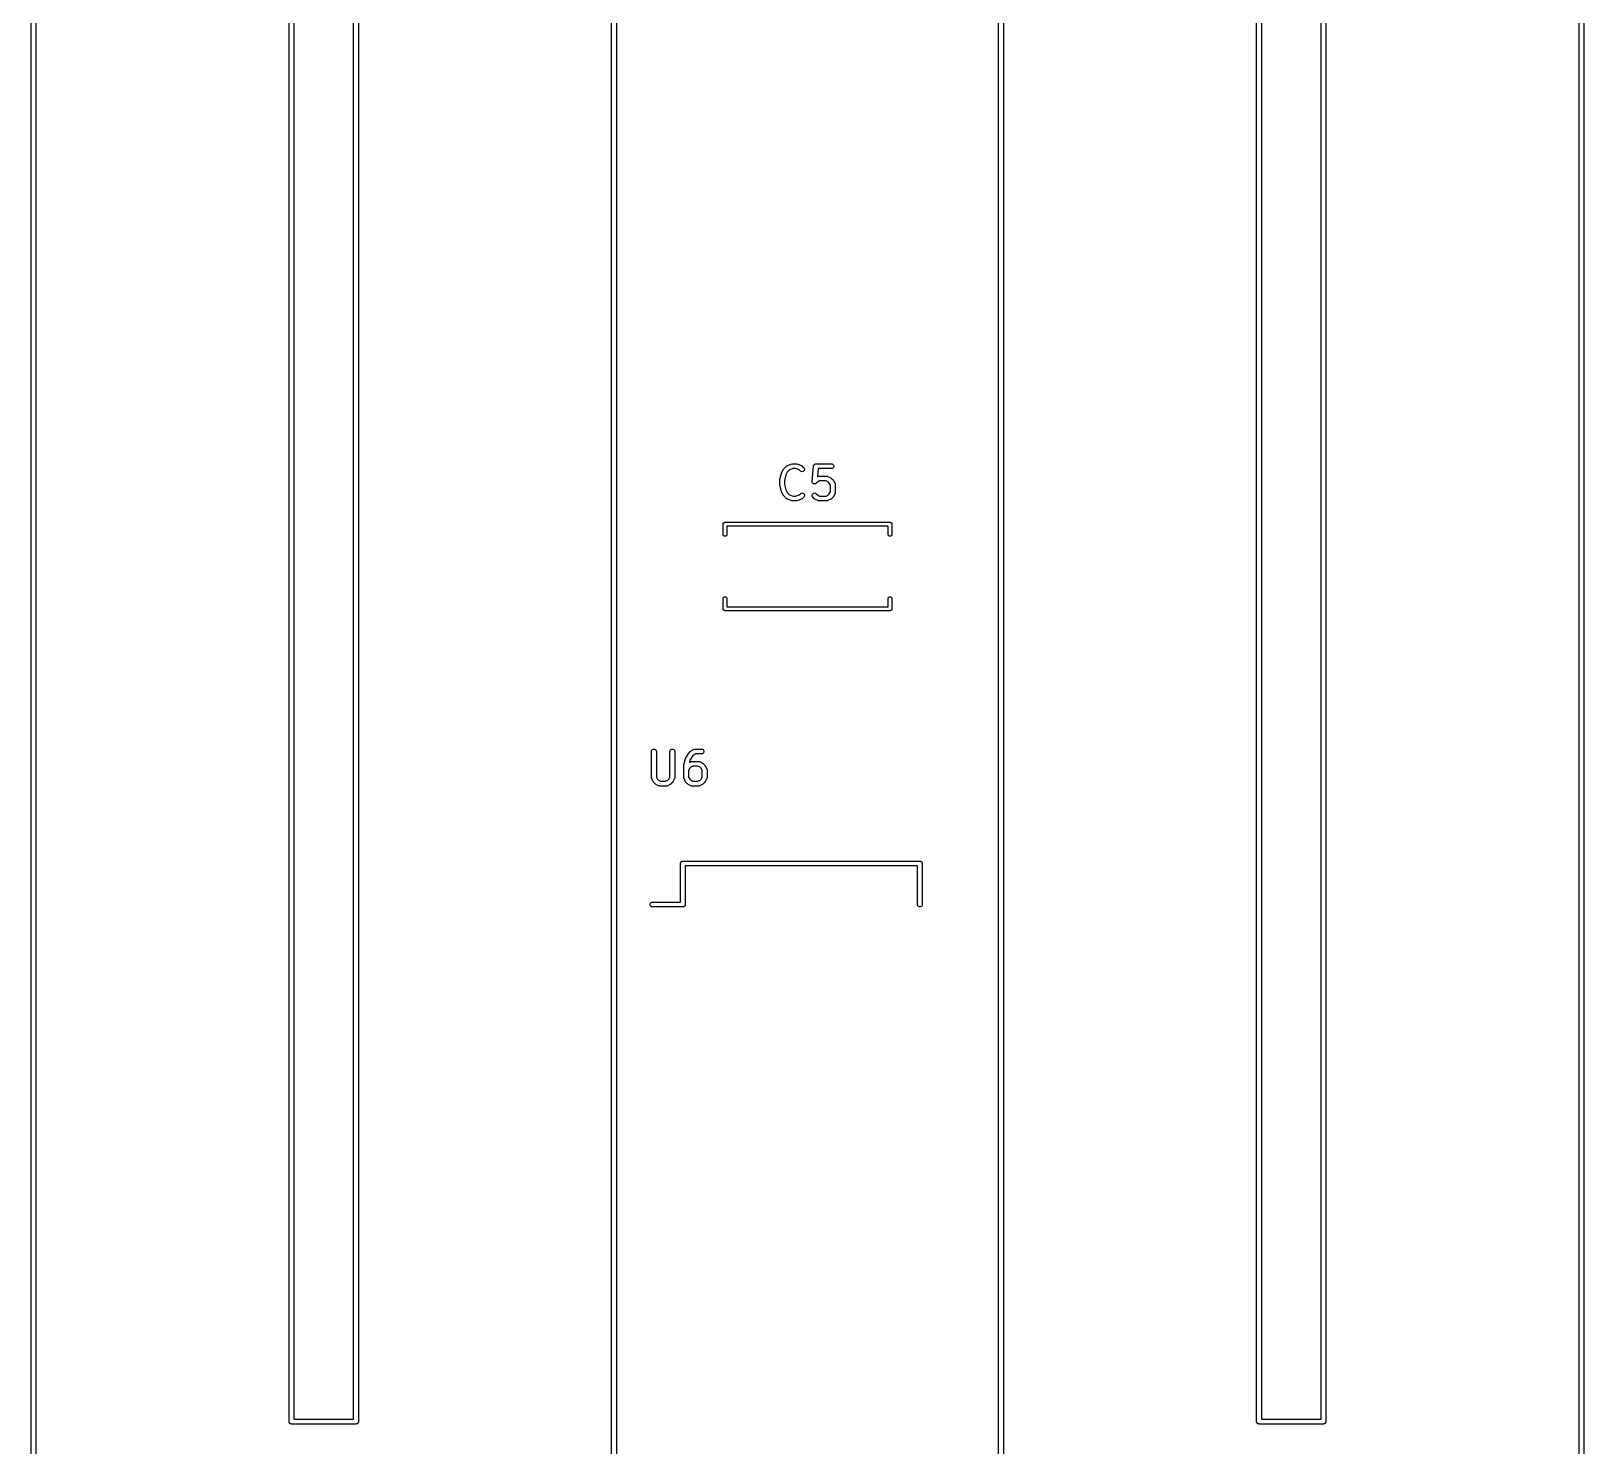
# Model space of a CAD drawing. Extents: x 86 to 333, y -237 to -29.
# Drawn here: x 275.93 to 324.07, y -213.25 to -169.41 of the extents above; entities that cross this region are included whole.
import ezdxf

# ---------------------------------------------------------------- set-up
doc = ezdxf.new("R2010")
doc.units = 0
doc.header["$MEASUREMENT"] = 0
doc.layers.add('BLACK', color=7, linetype='CONTINUOUS')

msp = doc.modelspace()

# ---------------------------------------------------------------- linework, layer by layer
at = {"layer": 'Black'}
for p, q in [((305.925, -229), (305.925, -82.5)), ((306.075, -82.575), (306.075, -228.925)), ((283.925, -212.5), (283.925, -102.5)), ((286.075, -102.5), (286.075, -212.5)), ((313.925, -212.5), (313.925, -102.5)), ((316.075, -102.5), (316.075, -212.5)), ((284.075, -102.575), (284.075, -212.425)), ((285.925, -212.425), (285.925, -102.575)), ((314.075, -102.575), (314.075, -212.425)), ((315.925, -212.425), (315.925, -102.575)), ((275.925, -229), (275.925, -130.394)), ((276.075, -130.394), (276.075, -228.925)), ((293.925, -228.925), (293.925, -156.5)), ((294.075, -156.5), (294.075, -229)), ((323.925, -228.925), (323.925, -156.5)), ((324.075, -156.5), (324.075, -229)), ((299.256, -182.982), (299.352, -182.887)), ((299.352, -182.887), (299.355, -182.884)), ((299.355, -182.884), (299.358, -182.881)), ((299.358, -182.881), (299.366, -182.877)), ((299.366, -182.877), (299.373, -182.872)), ((299.373, -182.872), (299.377, -182.871)), ((299.377, -182.871), (299.381, -182.869)), ((299.381, -182.869), (299.524, -182.821)), ((299.56, -182.967), (299.445, -183.006)), ((299.524, -182.821), (299.536, -182.819)), ((299.536, -182.819), (299.548, -182.817)), ((299.548, -182.817), (299.643, -182.817)), ((299.631, -182.967), (299.56, -182.967)), ((299.745, -183.006), (299.631, -182.967)), ((299.643, -182.817), (299.655, -182.819)), ((299.655, -182.819), (299.667, -182.821)), ((299.667, -182.821), (299.809, -182.869)), ((299.809, -182.869), (299.813, -182.871)), ((299.813, -182.871), (299.817, -182.872)), ((299.817, -182.872), (299.825, -182.877)), ((299.825, -182.877), (299.832, -182.881)), ((299.832, -182.881), (299.835, -182.884)), ((299.835, -182.884), (299.839, -182.887)), ((299.839, -182.887), (299.886, -182.935)), ((299.886, -182.935), (299.901, -182.956)), ((299.901, -182.956), (299.908, -182.981)), ((300.14, -183.361), (300.187, -182.885)), ((300.187, -182.885), (300.188, -182.882)), ((300.188, -182.879), (300.192, -182.87)), ((300.188, -182.882), (300.188, -182.879)), ((300.192, -182.87), (300.194, -182.86)), ((300.194, -182.86), (300.196, -182.858)), ((300.196, -182.858), (300.197, -182.855)), ((300.197, -182.855), (300.204, -182.847)), ((300.204, -182.847), (300.21, -182.839)), ((300.21, -182.839), (300.212, -182.837)), ((300.212, -182.837), (300.214, -182.835)), ((300.214, -182.835), (300.223, -182.83)), ((300.223, -182.83), (300.231, -182.824)), ((300.231, -182.824), (300.234, -182.823)), ((300.234, -182.823), (300.236, -182.822)), ((300.236, -182.822), (300.246, -182.82)), ((300.246, -182.82), (300.256, -182.818)), ((300.256, -182.818), (300.259, -182.818)), ((300.259, -182.818), (300.262, -182.817)), ((300.262, -182.817), (300.738, -182.817)), ((300.33, -182.967), (300.305, -183.216)), ((300.738, -182.967), (300.33, -182.967)), ((300.738, -182.817), (300.764, -182.822)), ((300.764, -182.963), (300.738, -182.967)), ((300.764, -182.822), (300.786, -182.835)), ((300.786, -182.95), (300.764, -182.963)), ((300.786, -182.835), (300.803, -182.855)), ((300.803, -182.93), (300.786, -182.95)), ((300.803, -182.855), (300.812, -182.879)), ((300.812, -182.905), (300.803, -182.93)), ((300.812, -182.879), (300.812, -182.905)), ((299.139, -183.321), (299.141, -183.312)), ((299.139, -183.464), (299.139, -183.321)), ((299.141, -183.312), (299.142, -183.303)), ((299.142, -183.303), (299.189, -183.112)), ((299.189, -183.112), (299.192, -183.105)), ((299.192, -183.105), (299.195, -183.097)), ((299.195, -183.097), (299.242, -183.002)), ((299.242, -183.002), (299.25, -182.992)), ((299.25, -182.992), (299.256, -182.982)), ((299.333, -183.157), (299.289, -183.33)), ((299.289, -183.33), (299.289, -183.455)), ((299.371, -183.08), (299.333, -183.157)), ((299.445, -183.006), (299.371, -183.08)), ((299.78, -183.041), (299.745, -183.006)), ((299.802, -183.056), (299.78, -183.041)), ((299.827, -183.062), (299.802, -183.056)), ((299.853, -183.06), (299.827, -183.062)), ((299.876, -183.049), (299.853, -183.06)), ((299.895, -183.031), (299.876, -183.049)), ((299.906, -183.007), (299.895, -183.031)), ((299.908, -182.981), (299.906, -183.007)), ((300.14, -183.362), (300.14, -183.361)), ((300.141, -183.375), (300.14, -183.362)), ((300.14, -183.362), (300.14, -183.362)), ((300.142, -183.387), (300.141, -183.375)), ((300.142, -183.388), (300.142, -183.387)), ((300.147, -183.399), (300.142, -183.388)), ((300.142, -183.388), (300.142, -183.388)), ((300.152, -183.411), (300.147, -183.399)), ((300.153, -183.411), (300.152, -183.411)), ((300.153, -183.412), (300.153, -183.411)), ((300.162, -183.42), (300.153, -183.412)), ((300.171, -183.429), (300.162, -183.42)), ((300.171, -183.43), (300.171, -183.429)), ((300.183, -183.435), (300.171, -183.43)), ((300.171, -183.43), (300.171, -183.43)), ((300.194, -183.441), (300.183, -183.435)), ((300.195, -183.441), (300.194, -183.441)), ((300.194, -183.441), (300.194, -183.441)), ((300.207, -183.442), (300.195, -183.441)), ((300.22, -183.443), (300.207, -183.442)), ((300.221, -183.443), (300.22, -183.443)), ((300.22, -183.443), (300.22, -183.443)), ((300.233, -183.44), (300.221, -183.443)), ((300.245, -183.437), (300.233, -183.44)), ((300.246, -183.437), (300.245, -183.437)), ((300.256, -183.429), (300.246, -183.437)), ((300.246, -183.437), (300.246, -183.437)), ((300.267, -183.422), (300.256, -183.429)), ((300.306, -183.383), (300.267, -183.422)), ((300.267, -183.422), (300.267, -183.422)), ((300.267, -183.422), (300.267, -183.422)), ((300.305, -183.216), (300.324, -183.206)), ((300.375, -183.348), (300.306, -183.383)), ((300.324, -183.206), (300.328, -183.205)), ((300.328, -183.205), (300.331, -183.203)), ((300.331, -183.203), (300.34, -183.201)), ((300.34, -183.201), (300.349, -183.199)), ((300.349, -183.199), (300.353, -183.199)), ((300.353, -183.199), (300.357, -183.198)), ((300.357, -183.198), (300.595, -183.198)), ((300.578, -183.348), (300.375, -183.348)), ((300.646, -183.383), (300.578, -183.348)), ((300.595, -183.198), (300.599, -183.199)), ((300.599, -183.199), (300.604, -183.199)), ((300.604, -183.199), (300.612, -183.201)), ((300.612, -183.201), (300.621, -183.203)), ((300.621, -183.203), (300.625, -183.205)), ((300.625, -183.205), (300.629, -183.206)), ((300.629, -183.206), (300.724, -183.254)), ((300.676, -183.413), (300.646, -183.383)), ((300.711, -183.482), (300.676, -183.413)), ((300.724, -183.254), (300.734, -183.261)), ((300.734, -183.261), (300.744, -183.268)), ((300.744, -183.268), (300.791, -183.316)), ((300.791, -183.316), (300.798, -183.325)), ((300.798, -183.325), (300.805, -183.335)), ((300.805, -183.335), (300.853, -183.43)), ((300.853, -183.43), (300.854, -183.434)), ((300.854, -183.434), (300.856, -183.438)), ((300.856, -183.438), (300.858, -183.447)), ((300.858, -183.447), (300.86, -183.455)), ((299.141, -183.473), (299.139, -183.464)), ((299.142, -183.482), (299.141, -183.473)), ((299.189, -183.672), (299.142, -183.482)), ((299.192, -183.68), (299.189, -183.672)), ((299.195, -183.688), (299.192, -183.68)), ((299.242, -183.783), (299.195, -183.688)), ((299.25, -183.793), (299.242, -183.783)), ((299.256, -183.803), (299.25, -183.793)), ((299.352, -183.898), (299.256, -183.803)), ((299.289, -183.455), (299.333, -183.628)), ((299.333, -183.628), (299.371, -183.705)), ((299.355, -183.9), (299.352, -183.898)), ((299.358, -183.904), (299.355, -183.9)), ((299.366, -183.908), (299.358, -183.904)), ((299.373, -183.913), (299.366, -183.908)), ((299.371, -183.705), (299.445, -183.779)), ((299.377, -183.914), (299.373, -183.913)), ((299.381, -183.916), (299.377, -183.914)), ((299.524, -183.964), (299.381, -183.916)), ((299.445, -183.779), (299.56, -183.817)), ((299.56, -183.817), (299.631, -183.817)), ((299.631, -183.817), (299.745, -183.779)), ((299.809, -183.916), (299.667, -183.964)), ((299.745, -183.779), (299.78, -183.744)), ((299.78, -183.744), (299.802, -183.729)), ((299.802, -183.729), (299.827, -183.722)), ((299.813, -183.914), (299.809, -183.916)), ((299.817, -183.913), (299.813, -183.914)), ((299.825, -183.908), (299.817, -183.913)), ((299.832, -183.904), (299.825, -183.908)), ((299.827, -183.722), (299.853, -183.725)), ((299.835, -183.9), (299.832, -183.904)), ((299.839, -183.898), (299.835, -183.9)), ((299.886, -183.85), (299.839, -183.898)), ((299.853, -183.725), (299.876, -183.736)), ((299.876, -183.736), (299.895, -183.754)), ((299.901, -183.829), (299.886, -183.85)), ((299.895, -183.754), (299.906, -183.778)), ((299.908, -183.804), (299.901, -183.829)), ((299.906, -183.778), (299.908, -183.804)), ((300.14, -183.804), (300.142, -183.778)), ((300.146, -183.829), (300.14, -183.804)), ((300.142, -183.778), (300.153, -183.754)), ((300.161, -183.85), (300.146, -183.829)), ((300.153, -183.754), (300.171, -183.736)), ((300.209, -183.898), (300.161, -183.85)), ((300.171, -183.736), (300.195, -183.725)), ((300.195, -183.725), (300.221, -183.722)), ((300.219, -183.905), (300.209, -183.898)), ((300.228, -183.912), (300.219, -183.905)), ((300.221, -183.722), (300.246, -183.729)), ((300.324, -183.959), (300.228, -183.912)), ((300.246, -183.729), (300.267, -183.744)), ((300.267, -183.744), (300.306, -183.783)), ((300.306, -183.783), (300.375, -183.817)), ((300.375, -183.817), (300.578, -183.817)), ((300.578, -183.817), (300.646, -183.783)), ((300.724, -183.912), (300.629, -183.959)), ((300.646, -183.783), (300.676, -183.753)), ((300.676, -183.753), (300.711, -183.684)), ((300.711, -183.684), (300.711, -183.482)), ((300.734, -183.905), (300.724, -183.912)), ((300.744, -183.898), (300.734, -183.905)), ((300.791, -183.85), (300.744, -183.898)), ((300.798, -183.84), (300.791, -183.85)), ((300.805, -183.831), (300.798, -183.84)), ((300.853, -183.735), (300.805, -183.831)), ((300.854, -183.731), (300.853, -183.735)), ((300.856, -183.728), (300.854, -183.731)), ((300.858, -183.719), (300.856, -183.728)), ((300.86, -183.71), (300.858, -183.719)), ((300.86, -183.455), (300.86, -183.46)), ((300.86, -183.46), (300.861, -183.464)), ((300.861, -183.702), (300.86, -183.706)), ((300.86, -183.706), (300.86, -183.71)), ((300.861, -183.464), (300.861, -183.702)), ((299.536, -183.965), (299.524, -183.964)), ((299.548, -183.967), (299.536, -183.965)), ((299.643, -183.967), (299.548, -183.967)), ((299.655, -183.965), (299.643, -183.967)), ((299.667, -183.964), (299.655, -183.965)), ((300.328, -183.961), (300.324, -183.959)), ((300.331, -183.963), (300.328, -183.961)), ((300.34, -183.964), (300.331, -183.963)), ((300.349, -183.967), (300.34, -183.964)), ((300.353, -183.967), (300.349, -183.967)), ((300.357, -183.967), (300.353, -183.967)), ((300.595, -183.967), (300.357, -183.967)), ((300.599, -183.967), (300.595, -183.967)), ((300.604, -183.967), (300.599, -183.967)), ((300.612, -183.964), (300.604, -183.967)), ((300.621, -183.963), (300.612, -183.964)), ((300.625, -183.961), (300.621, -183.963)), ((300.629, -183.959), (300.625, -183.961)), ((297.38, -184.69), (297.381, -184.685)), ((297.38, -185.004), (297.38, -184.69)), ((297.381, -184.68), (297.383, -184.675)), ((297.381, -184.685), (297.381, -184.68)), ((297.383, -184.675), (297.384, -184.669)), ((297.384, -184.669), (297.386, -184.665)), ((297.386, -184.665), (297.388, -184.66)), ((297.388, -184.66), (297.391, -184.656)), ((297.391, -184.656), (297.394, -184.651)), ((297.394, -184.651), (297.398, -184.648)), ((297.398, -184.648), (297.401, -184.644)), ((297.401, -184.644), (297.406, -184.641)), ((297.406, -184.641), (297.41, -184.638)), ((297.41, -184.638), (297.415, -184.636)), ((297.415, -184.636), (297.419, -184.634)), ((297.419, -184.634), (297.425, -184.633)), ((297.425, -184.633), (297.43, -184.631)), ((297.43, -184.631), (297.435, -184.631)), ((297.435, -184.631), (297.44, -184.63)), ((297.44, -184.63), (302.56, -184.63)), ((302.5, -184.75), (297.5, -184.75)), ((297.5, -184.75), (297.5, -185.004)), ((302.5, -185.004), (302.5, -184.75)), ((302.56, -184.63), (302.565, -184.631)), ((302.565, -184.631), (302.57, -184.631)), ((302.57, -184.631), (302.575, -184.633)), ((302.575, -184.633), (302.581, -184.634)), ((302.581, -184.634), (302.585, -184.636)), ((302.585, -184.636), (302.59, -184.638)), ((302.59, -184.638), (302.594, -184.641)), ((302.594, -184.641), (302.599, -184.644)), ((302.599, -184.644), (302.602, -184.648)), ((302.602, -184.648), (302.606, -184.651)), ((302.606, -184.651), (302.609, -184.656)), ((302.609, -184.656), (302.612, -184.66)), ((302.612, -184.66), (302.614, -184.665)), ((302.614, -184.665), (302.616, -184.669)), ((302.616, -184.669), (302.617, -184.675)), ((302.617, -184.675), (302.619, -184.68)), ((302.619, -184.68), (302.619, -184.685)), ((302.619, -184.685), (302.62, -184.69)), ((302.62, -184.69), (302.62, -185.004)), ((297.384, -185.025), (297.38, -185.004)), ((297.394, -185.043), (297.384, -185.025)), ((297.41, -185.056), (297.394, -185.043)), ((297.43, -185.063), (297.41, -185.056)), ((297.45, -185.063), (297.43, -185.063)), ((297.47, -185.056), (297.45, -185.063)), ((297.486, -185.043), (297.47, -185.056)), ((297.496, -185.025), (297.486, -185.043)), ((297.5, -185.004), (297.496, -185.025)), ((302.504, -185.025), (302.5, -185.004)), ((302.514, -185.043), (302.504, -185.025)), ((302.53, -185.056), (302.514, -185.043)), ((302.55, -185.063), (302.53, -185.056)), ((302.57, -185.063), (302.55, -185.063)), ((302.59, -185.056), (302.57, -185.063)), ((302.606, -185.043), (302.59, -185.056)), ((302.616, -185.025), (302.606, -185.043)), ((302.62, -185.004), (302.616, -185.025)), ((297.38, -186.996), (297.384, -186.975)), ((297.38, -187.31), (297.38, -186.996)), ((297.384, -186.975), (297.394, -186.957)), ((297.394, -186.957), (297.41, -186.944)), ((297.41, -186.944), (297.43, -186.937)), ((297.43, -186.937), (297.45, -186.937)), ((297.45, -186.937), (297.47, -186.944)), ((297.47, -186.944), (297.486, -186.957)), ((297.486, -186.957), (297.496, -186.975)), ((297.496, -186.975), (297.5, -186.996)), ((297.5, -186.996), (297.5, -187.25)), ((297.5, -187.25), (302.5, -187.25)), ((302.5, -186.996), (302.504, -186.975)), ((302.5, -187.25), (302.5, -186.996)), ((302.504, -186.975), (302.514, -186.957)), ((302.514, -186.957), (302.53, -186.944)), ((302.53, -186.944), (302.55, -186.937)), ((302.55, -186.937), (302.57, -186.937)), ((302.57, -186.937), (302.59, -186.944)), ((302.59, -186.944), (302.606, -186.957)), ((302.606, -186.957), (302.616, -186.975)), ((302.616, -186.975), (302.62, -186.996)), ((302.62, -186.996), (302.62, -187.31)), ((297.381, -187.315), (297.38, -187.31)), ((297.381, -187.32), (297.381, -187.315)), ((297.383, -187.325), (297.381, -187.32)), ((297.384, -187.331), (297.383, -187.325)), ((297.386, -187.335), (297.384, -187.331)), ((297.388, -187.34), (297.386, -187.335)), ((297.391, -187.344), (297.388, -187.34)), ((297.394, -187.349), (297.391, -187.344)), ((297.398, -187.352), (297.394, -187.349)), ((297.401, -187.356), (297.398, -187.352)), ((297.406, -187.359), (297.401, -187.356)), ((297.41, -187.362), (297.406, -187.359)), ((297.415, -187.364), (297.41, -187.362)), ((297.419, -187.366), (297.415, -187.364)), ((297.425, -187.367), (297.419, -187.366)), ((297.43, -187.369), (297.425, -187.367)), ((297.435, -187.369), (297.43, -187.369)), ((297.44, -187.37), (297.435, -187.369)), ((302.56, -187.37), (297.44, -187.37)), ((302.565, -187.369), (302.56, -187.37)), ((302.57, -187.369), (302.565, -187.369)), ((302.575, -187.367), (302.57, -187.369)), ((302.581, -187.366), (302.575, -187.367)), ((302.585, -187.364), (302.581, -187.366)), ((302.59, -187.362), (302.585, -187.364)), ((302.594, -187.359), (302.59, -187.362)), ((302.599, -187.356), (302.594, -187.359)), ((302.602, -187.352), (302.599, -187.356)), ((302.606, -187.349), (302.602, -187.352)), ((302.609, -187.344), (302.606, -187.349)), ((302.612, -187.34), (302.609, -187.344)), ((302.614, -187.335), (302.612, -187.34)), ((302.616, -187.331), (302.614, -187.335)), ((302.617, -187.325), (302.616, -187.331)), ((302.619, -187.32), (302.617, -187.325)), ((302.62, -187.31), (302.619, -187.315)), ((302.619, -187.315), (302.619, -187.32)), ((295.163, -191.732), (295.168, -191.707)), ((295.163, -192.542), (295.163, -191.732)), ((295.168, -191.707), (295.181, -191.684)), ((295.181, -191.684), (295.201, -191.667)), ((295.201, -191.667), (295.225, -191.659)), ((295.225, -191.659), (295.251, -191.659)), ((295.251, -191.659), (295.276, -191.667)), ((295.276, -191.667), (295.296, -191.684)), ((295.296, -191.684), (295.309, -191.707)), ((295.309, -191.707), (295.313, -191.732)), ((295.313, -191.732), (295.313, -192.524)), ((295.735, -191.732), (295.739, -191.707)), ((295.735, -192.524), (295.735, -191.732)), ((295.739, -191.707), (295.752, -191.684)), ((295.752, -191.684), (295.772, -191.667)), ((295.772, -191.667), (295.796, -191.659)), ((295.796, -191.659), (295.823, -191.659)), ((295.823, -191.659), (295.847, -191.667)), ((295.847, -191.667), (295.867, -191.684)), ((295.867, -191.684), (295.88, -191.707)), ((295.88, -191.707), (295.885, -191.732)), ((295.885, -191.732), (295.885, -192.542)), ((296.165, -192.143), (296.213, -191.952)), ((296.213, -191.952), (296.218, -191.941)), ((296.218, -191.941), (296.223, -191.929)), ((296.223, -191.929), (296.319, -191.786)), ((296.319, -191.786), (296.324, -191.781)), ((296.324, -191.781), (296.328, -191.775)), ((296.328, -191.775), (296.376, -191.727)), ((296.355, -192.001), (296.337, -192.075)), ((296.337, -192.075), (296.395, -192.046)), ((296.439, -191.875), (296.355, -192.001)), ((296.376, -191.727), (296.385, -191.72)), ((296.385, -191.72), (296.395, -191.713)), ((296.395, -191.713), (296.49, -191.665)), ((296.395, -192.046), (296.399, -192.045)), ((296.399, -192.045), (296.403, -192.043)), ((296.403, -192.043), (296.412, -192.041)), ((296.412, -192.041), (296.42, -192.039)), ((296.42, -192.039), (296.424, -192.039)), ((296.424, -192.039), (296.429, -192.038)), ((296.429, -192.038), (296.619, -192.038)), ((296.473, -191.842), (296.439, -191.875)), ((296.542, -191.807), (296.473, -191.842)), ((296.49, -191.665), (296.494, -191.664)), ((296.494, -191.664), (296.498, -191.662)), ((296.498, -191.662), (296.507, -191.66)), ((296.507, -191.66), (296.515, -191.658)), ((296.515, -191.658), (296.52, -191.658)), ((296.52, -191.658), (296.524, -191.657)), ((296.524, -191.657), (296.714, -191.657)), ((296.714, -191.807), (296.542, -191.807)), ((296.619, -192.038), (296.623, -192.039)), ((296.623, -192.039), (296.628, -192.039)), ((296.628, -192.039), (296.636, -192.041)), ((296.636, -192.041), (296.645, -192.043)), ((296.645, -192.043), (296.648, -192.045)), ((296.648, -192.045), (296.653, -192.046)), ((296.653, -192.046), (296.748, -192.094)), ((296.714, -191.657), (296.74, -191.662)), ((296.74, -191.803), (296.714, -191.807)), ((296.74, -191.662), (296.762, -191.675)), ((296.762, -191.79), (296.74, -191.803)), ((296.748, -192.094), (296.757, -192.101)), ((296.757, -192.101), (296.767, -192.108)), ((296.762, -191.675), (296.779, -191.695)), ((296.779, -191.77), (296.762, -191.79)), ((296.767, -192.108), (296.815, -192.156)), ((296.779, -191.695), (296.788, -191.719)), ((296.788, -191.745), (296.779, -191.77)), ((296.788, -191.719), (296.788, -191.745)), ((295.164, -192.546), (295.163, -192.542)), ((295.164, -192.55), (295.164, -192.546)), ((295.166, -192.559), (295.164, -192.55)), ((295.168, -192.568), (295.166, -192.559)), ((295.17, -192.571), (295.168, -192.568)), ((295.171, -192.575), (295.17, -192.571)), ((295.219, -192.671), (295.171, -192.575)), ((295.313, -192.524), (295.347, -192.593)), ((295.347, -192.593), (295.378, -192.623)), ((295.67, -192.623), (295.7, -192.593)), ((295.7, -192.593), (295.735, -192.524)), ((295.877, -192.575), (295.829, -192.671)), ((295.878, -192.571), (295.877, -192.575)), ((295.88, -192.568), (295.878, -192.571)), ((295.882, -192.559), (295.88, -192.568)), ((295.884, -192.55), (295.882, -192.559)), ((295.885, -192.542), (295.884, -192.546)), ((295.884, -192.546), (295.884, -192.55)), ((296.163, -192.161), (296.165, -192.152)), ((296.163, -192.542), (296.163, -192.161)), ((296.164, -192.546), (296.163, -192.542)), ((296.164, -192.55), (296.164, -192.546)), ((296.166, -192.559), (296.164, -192.55)), ((296.165, -192.152), (296.165, -192.143)), ((296.168, -192.568), (296.166, -192.559)), ((296.17, -192.571), (296.168, -192.568)), ((296.171, -192.575), (296.17, -192.571)), ((296.219, -192.671), (296.171, -192.575)), ((296.347, -192.253), (296.313, -192.322)), ((296.313, -192.322), (296.313, -192.524)), ((296.313, -192.524), (296.347, -192.593)), ((296.378, -192.223), (296.347, -192.253)), ((296.347, -192.593), (296.378, -192.623)), ((296.446, -192.188), (296.378, -192.223)), ((296.601, -192.188), (296.446, -192.188)), ((296.67, -192.223), (296.601, -192.188)), ((296.7, -192.253), (296.67, -192.223)), ((296.67, -192.623), (296.7, -192.593)), ((296.735, -192.322), (296.7, -192.253)), ((296.7, -192.593), (296.735, -192.524)), ((296.735, -192.524), (296.735, -192.322)), ((296.815, -192.156), (296.822, -192.165)), ((296.822, -192.165), (296.829, -192.175)), ((296.829, -192.175), (296.877, -192.27)), ((296.877, -192.575), (296.829, -192.671)), ((296.877, -192.27), (296.878, -192.274)), ((296.878, -192.571), (296.877, -192.575)), ((296.878, -192.274), (296.88, -192.278)), ((296.88, -192.568), (296.878, -192.571)), ((296.88, -192.278), (296.882, -192.287)), ((296.882, -192.559), (296.88, -192.568)), ((296.882, -192.287), (296.884, -192.295)), ((296.884, -192.55), (296.882, -192.559)), ((296.884, -192.295), (296.884, -192.3)), ((296.884, -192.3), (296.885, -192.304)), ((296.885, -192.542), (296.884, -192.546)), ((296.884, -192.546), (296.884, -192.55)), ((296.885, -192.304), (296.885, -192.542)), ((295.226, -192.68), (295.219, -192.671)), ((295.233, -192.69), (295.226, -192.68)), ((295.28, -192.738), (295.233, -192.69)), ((295.29, -192.745), (295.28, -192.738)), ((295.3, -192.752), (295.29, -192.745)), ((295.395, -192.799), (295.3, -192.752)), ((295.378, -192.623), (295.446, -192.657)), ((295.399, -192.801), (295.395, -192.799)), ((295.403, -192.803), (295.399, -192.801)), ((295.412, -192.804), (295.403, -192.803)), ((295.42, -192.807), (295.412, -192.804)), ((295.424, -192.807), (295.42, -192.807)), ((295.429, -192.807), (295.424, -192.807)), ((295.619, -192.807), (295.429, -192.807)), ((295.446, -192.657), (295.601, -192.657)), ((295.601, -192.657), (295.67, -192.623)), ((295.623, -192.807), (295.619, -192.807)), ((295.628, -192.807), (295.623, -192.807)), ((295.636, -192.804), (295.628, -192.807)), ((295.645, -192.803), (295.636, -192.804)), ((295.648, -192.801), (295.645, -192.803)), ((295.653, -192.799), (295.648, -192.801)), ((295.748, -192.752), (295.653, -192.799)), ((295.757, -192.745), (295.748, -192.752)), ((295.767, -192.738), (295.757, -192.745)), ((295.815, -192.69), (295.767, -192.738)), ((295.822, -192.68), (295.815, -192.69)), ((295.829, -192.671), (295.822, -192.68)), ((296.226, -192.68), (296.219, -192.671)), ((296.233, -192.69), (296.226, -192.68)), ((296.28, -192.738), (296.233, -192.69)), ((296.29, -192.745), (296.28, -192.738)), ((296.3, -192.752), (296.29, -192.745)), ((296.395, -192.799), (296.3, -192.752)), ((296.378, -192.623), (296.446, -192.657)), ((296.399, -192.801), (296.395, -192.799)), ((296.403, -192.803), (296.399, -192.801)), ((296.412, -192.804), (296.403, -192.803)), ((296.42, -192.807), (296.412, -192.804)), ((296.424, -192.807), (296.42, -192.807)), ((296.429, -192.807), (296.424, -192.807)), ((296.619, -192.807), (296.429, -192.807)), ((296.446, -192.657), (296.601, -192.657)), ((296.601, -192.657), (296.67, -192.623)), ((296.623, -192.807), (296.619, -192.807)), ((296.628, -192.807), (296.623, -192.807)), ((296.636, -192.804), (296.628, -192.807)), ((296.645, -192.803), (296.636, -192.804)), ((296.648, -192.801), (296.645, -192.803)), ((296.653, -192.799), (296.648, -192.801)), ((296.748, -192.752), (296.653, -192.799)), ((296.757, -192.745), (296.748, -192.752)), ((296.767, -192.738), (296.757, -192.745)), ((296.815, -192.69), (296.767, -192.738)), ((296.822, -192.68), (296.815, -192.69)), ((296.829, -192.671), (296.822, -192.68)), ((296.06, -195.205), (296.061, -195.199)), ((296.06, -196.4), (296.06, -195.205)), ((296.061, -195.192), (296.063, -195.186)), ((296.061, -195.199), (296.061, -195.192)), ((296.063, -195.186), (296.065, -195.179)), ((296.065, -195.179), (296.068, -195.174)), ((296.068, -195.174), (296.07, -195.167)), ((296.07, -195.167), (296.074, -195.162)), ((296.074, -195.162), (296.078, -195.157)), ((296.078, -195.157), (296.083, -195.153)), ((296.083, -195.153), (296.087, -195.148)), ((296.087, -195.148), (296.092, -195.144)), ((296.092, -195.144), (296.097, -195.14)), ((296.097, -195.14), (296.104, -195.138)), ((296.104, -195.138), (296.109, -195.135)), ((296.109, -195.135), (296.116, -195.133)), ((296.116, -195.133), (296.122, -195.131)), ((296.122, -195.131), (296.129, -195.131)), ((296.129, -195.131), (296.135, -195.13)), ((296.135, -195.13), (303.485, -195.13)), ((303.41, -195.28), (296.21, -195.28)), ((296.21, -195.28), (296.21, -196.475)), ((303.41, -196.475), (303.41, -195.28)), ((303.485, -195.13), (303.491, -195.131)), ((303.491, -195.131), (303.498, -195.131)), ((303.498, -195.131), (303.504, -195.133)), ((303.504, -195.133), (303.511, -195.135)), ((303.511, -195.135), (303.516, -195.138)), ((303.516, -195.138), (303.522, -195.14)), ((303.522, -195.14), (303.528, -195.144)), ((303.528, -195.144), (303.533, -195.148)), ((303.533, -195.148), (303.537, -195.153)), ((303.537, -195.153), (303.542, -195.157)), ((303.542, -195.157), (303.546, -195.162)), ((303.546, -195.162), (303.55, -195.167)), ((303.55, -195.167), (303.552, -195.174)), ((303.552, -195.174), (303.555, -195.179)), ((303.555, -195.179), (303.557, -195.186)), ((303.557, -195.186), (303.559, -195.192)), ((303.559, -195.192), (303.559, -195.199)), ((303.559, -195.199), (303.56, -195.205)), ((303.56, -195.205), (303.56, -196.475)), ((295.126, -196.462), (295.135, -196.438)), ((295.135, -196.438), (295.152, -196.418)), ((295.152, -196.418), (295.174, -196.405)), ((295.174, -196.405), (295.2, -196.4)), ((295.2, -196.4), (296.06, -196.4)), ((295.126, -196.488), (295.126, -196.462)), ((295.135, -196.512), (295.126, -196.488)), ((295.152, -196.532), (295.135, -196.512)), ((295.174, -196.545), (295.152, -196.532)), ((295.2, -196.55), (295.174, -196.545)), ((296.135, -196.55), (295.2, -196.55)), ((296.141, -196.549), (296.135, -196.55)), ((296.148, -196.549), (296.141, -196.549)), ((296.154, -196.547), (296.148, -196.549)), ((296.161, -196.545), (296.154, -196.547)), ((296.166, -196.542), (296.161, -196.545)), ((296.173, -196.54), (296.166, -196.542)), ((296.178, -196.536), (296.173, -196.54)), ((296.183, -196.532), (296.178, -196.536)), ((296.187, -196.527), (296.183, -196.532)), ((296.192, -196.523), (296.187, -196.527)), ((296.196, -196.518), (296.192, -196.523)), ((296.2, -196.512), (296.196, -196.518)), ((296.202, -196.506), (296.2, -196.512)), ((296.205, -196.501), (296.202, -196.506)), ((296.207, -196.494), (296.205, -196.501)), ((296.209, -196.488), (296.207, -196.494)), ((296.21, -196.475), (296.209, -196.481)), ((296.209, -196.481), (296.209, -196.488)), ((303.415, -196.501), (303.41, -196.475)), ((303.428, -196.523), (303.415, -196.501)), ((303.447, -196.54), (303.428, -196.523)), ((303.472, -196.549), (303.447, -196.54)), ((303.498, -196.549), (303.472, -196.549)), ((303.522, -196.54), (303.498, -196.549)), ((303.542, -196.523), (303.522, -196.54)), ((303.555, -196.501), (303.542, -196.523)), ((303.56, -196.475), (303.555, -196.501)), ((283.926, -212.506), (283.925, -212.5)), ((283.926, -212.513), (283.926, -212.506)), ((283.928, -212.519), (283.926, -212.513)), ((283.93, -212.526), (283.928, -212.519)), ((283.933, -212.531), (283.93, -212.526)), ((283.935, -212.537), (283.933, -212.531)), ((283.939, -212.543), (283.935, -212.537)), ((283.943, -212.548), (283.939, -212.543)), ((283.948, -212.552), (283.943, -212.548)), ((283.952, -212.557), (283.948, -212.552)), ((283.957, -212.561), (283.952, -212.557)), ((283.962, -212.565), (283.957, -212.561)), ((283.969, -212.567), (283.962, -212.565)), ((283.974, -212.57), (283.969, -212.567)), ((283.981, -212.572), (283.974, -212.57)), ((283.987, -212.574), (283.981, -212.572)), ((283.994, -212.574), (283.987, -212.574)), ((284, -212.575), (283.994, -212.574)), ((285, -212.575), (284, -212.575)), ((284.075, -212.425), (285, -212.425)), ((285, -212.425), (285.925, -212.425)), ((286, -212.575), (285, -212.575)), ((286.006, -212.574), (286, -212.575)), ((286.013, -212.574), (286.006, -212.574)), ((286.019, -212.572), (286.013, -212.574)), ((286.026, -212.57), (286.019, -212.572)), ((286.031, -212.567), (286.026, -212.57)), ((286.037, -212.565), (286.031, -212.567)), ((286.043, -212.561), (286.037, -212.565)), ((286.048, -212.557), (286.043, -212.561)), ((286.052, -212.552), (286.048, -212.557)), ((286.057, -212.548), (286.052, -212.552)), ((286.061, -212.543), (286.057, -212.548)), ((286.065, -212.537), (286.061, -212.543)), ((286.067, -212.531), (286.065, -212.537)), ((286.07, -212.526), (286.067, -212.531)), ((286.072, -212.519), (286.07, -212.526)), ((286.074, -212.513), (286.072, -212.519)), ((286.075, -212.5), (286.074, -212.506)), ((286.074, -212.506), (286.074, -212.513)), ((313.926, -212.506), (313.925, -212.5)), ((313.926, -212.513), (313.926, -212.506)), ((313.928, -212.519), (313.926, -212.513)), ((313.93, -212.526), (313.928, -212.519)), ((313.933, -212.531), (313.93, -212.526)), ((313.935, -212.537), (313.933, -212.531)), ((313.939, -212.543), (313.935, -212.537)), ((313.943, -212.548), (313.939, -212.543)), ((313.948, -212.552), (313.943, -212.548)), ((313.952, -212.557), (313.948, -212.552)), ((313.957, -212.561), (313.952, -212.557)), ((313.962, -212.565), (313.957, -212.561)), ((313.969, -212.567), (313.962, -212.565)), ((313.974, -212.57), (313.969, -212.567)), ((313.981, -212.572), (313.974, -212.57)), ((313.987, -212.574), (313.981, -212.572)), ((313.994, -212.574), (313.987, -212.574)), ((314, -212.575), (313.994, -212.574)), ((315, -212.575), (314, -212.575)), ((314.075, -212.425), (315, -212.425)), ((315, -212.425), (315.925, -212.425)), ((316, -212.575), (315, -212.575)), ((316.006, -212.574), (316, -212.575)), ((316.013, -212.574), (316.006, -212.574)), ((316.019, -212.572), (316.013, -212.574)), ((316.026, -212.57), (316.019, -212.572)), ((316.031, -212.567), (316.026, -212.57)), ((316.037, -212.565), (316.031, -212.567)), ((316.043, -212.561), (316.037, -212.565)), ((316.048, -212.557), (316.043, -212.561)), ((316.052, -212.552), (316.048, -212.557)), ((316.057, -212.548), (316.052, -212.552)), ((316.061, -212.543), (316.057, -212.548)), ((316.065, -212.537), (316.061, -212.543)), ((316.067, -212.531), (316.065, -212.537)), ((316.07, -212.526), (316.067, -212.531)), ((316.072, -212.519), (316.07, -212.526)), ((316.074, -212.513), (316.072, -212.519)), ((316.075, -212.5), (316.074, -212.506)), ((316.074, -212.506), (316.074, -212.513))]:
    msp.add_line(p, q, dxfattribs=at)

doc.saveas('drawing.dxf')
